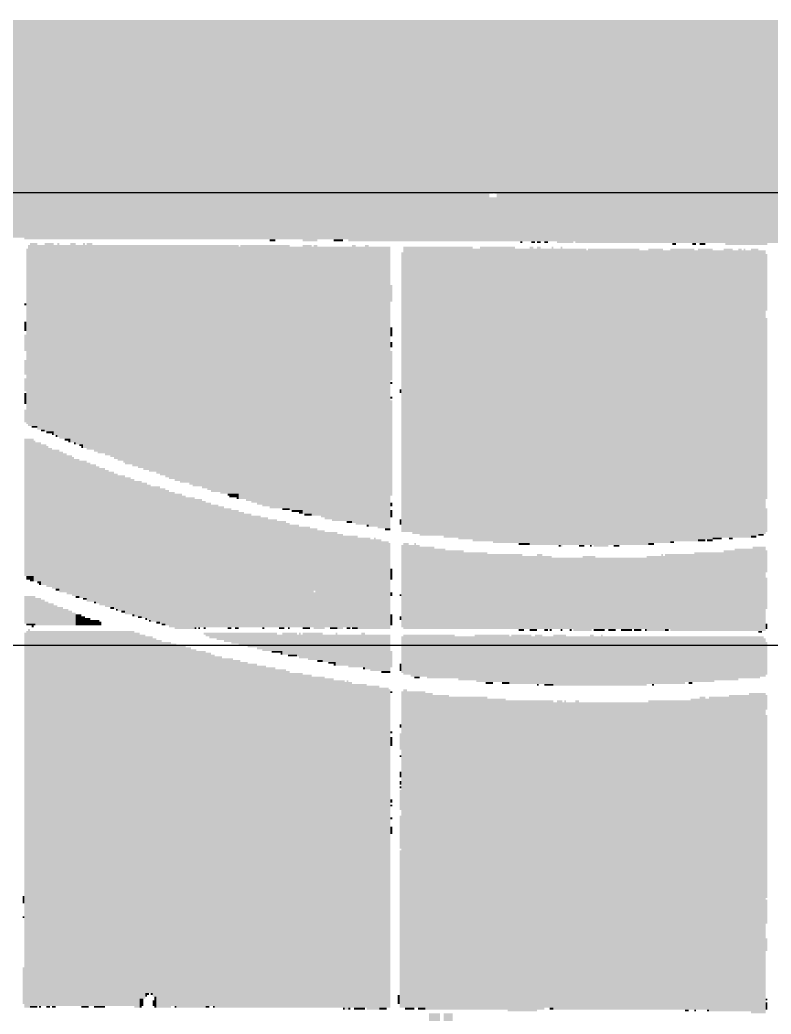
# Model space of a CAD drawing. Extents: x 0 to 19.7, y 0 to 11.
# Drawn here: x 3.75 to 6.731, y 6.735 to 10.681 of the extents above; entities that cross this region are included whole.
import ezdxf

# ---------------------------------------------------------------- set-up
doc = ezdxf.new("R2010")
doc.units = 0
doc.layers.get('0').update_dxf_attribs({"linetype": 'CONTINUOUS'})
doc.layers.add('1', color=1, linetype='CONTINUOUS')

# ---------------------------------------------------------------- blocks, each defined once
blk = doc.blocks.new('*U0')
at = {"color": 7}
for points in [[(0, 1471), (2713, 1471), (0, 1452), (2713, 1452)], [(313, 1452), (2713, 1452), (313, 1450), (2713, 1450)], [(314, 1450), (2713, 1450), (314, 1438), (2713, 1438)], [(315, 1438), (2713, 1438), (315, 1428), (2713, 1428)], [(315, 1428), (1337, 1428), (315, 1426), (1337, 1426)], [(315, 1426), (1336, 1426), (315, 1380), (1336, 1380)], [(317, 1380), (1336, 1380), (317, 1379), (1336, 1379)], [(318, 1379), (1336, 1379), (318, 1378), (1336, 1378)], [(320, 1378), (1336, 1378), (320, 1377), (1336, 1377)], [(321, 1377), (775, 1377), (321, 1376), (775, 1376)], [(321, 1376), (773, 1376), (321, 1375), (773, 1375)], [(776, 1377), (1336, 1377), (776, 1376), (1336, 1376)], [(777, 1376), (1336, 1376), (777, 1374), (1336, 1374)], [(323, 1375), (773, 1375), (323, 1374), (773, 1374)], [(324, 1374), (1334, 1374), (324, 1373), (1334, 1373)], [(326, 1373), (1333, 1373), (326, 1372), (1333, 1372)], [(326, 1372), (1332, 1372), (326, 1371), (1332, 1371)], [(328, 1371), (1330, 1371), (328, 1370), (1330, 1370)], [(329, 1370), (1330, 1370), (329, 1369), (1330, 1369)], [(330, 1369), (1329, 1369), (330, 1368), (1329, 1368)], [(332, 1368), (1327, 1368), (332, 1367), (1327, 1367)], [(333, 1367), (1326, 1367), (333, 1366), (1326, 1366)], [(335, 1366), (1325, 1366), (335, 1365), (1325, 1365)], [(336, 1365), (1323, 1365), (336, 1363), (1323, 1363)], [(338, 1363), (1321, 1363), (338, 1362), (1321, 1362)], [(339, 1362), (1262, 1362), (339, 1361), (1262, 1361)], [(340, 1361), (1262, 1361), (340, 1360), (1262, 1360)], [(342, 1360), (1261, 1360), (342, 1359), (1261, 1359)], [(343, 1359), (1261, 1359), (343, 1358), (1261, 1358)], [(344, 1358), (1262, 1358), (344, 1357), (1262, 1357)], [(345, 1357), (1264, 1357), (345, 1356), (1264, 1356)], [(346, 1356), (1264, 1356), (346, 1355), (1264, 1355)], [(347, 1355), (1264, 1355), (347, 1354), (1264, 1354)], [(348, 1354), (1264, 1354), (348, 1353), (1264, 1353)], [(490, 1353), (1264, 1353), (490, 1352), (1264, 1352)], [(519, 1352), (1264, 1352), (519, 1351), (1264, 1351)], [(521, 1348), (522, 1348), (521, 1249), (522, 1249)], [(522, 1349), (526, 1349), (522, 1249), (526, 1249)], [(526, 1348), (530, 1348), (526, 1247), (530, 1247)], [(530, 1349), (535, 1349), (530, 1246), (535, 1246)], [(535, 1348), (537, 1348), (535, 1244), (537, 1244)], [(537, 1349), (538, 1349), (537, 1243), (538, 1243)], [(538, 1348), (544, 1348), (538, 1242), (544, 1242)], [(544, 1349), (547, 1349), (544, 1240), (547, 1240)], [(547, 1348), (551, 1348), (547, 1239), (551, 1239)], [(551, 1349), (552, 1349), (551, 1237), (552, 1237)], [(552, 1348), (553, 1348), (552, 1237), (553, 1237)], [(553, 1349), (556, 1349), (553, 1236), (556, 1236)], [(556, 1348), (636, 1348), (556, 1236), (636, 1236)], [(637, 1348), (664, 1348), (637, 1209), (664, 1209)], [(653, 1351), (656, 1351), (653, 1350), (656, 1350)], [(671, 1351), (679, 1351), (671, 1350), (679, 1350)], [(671, 1348), (676, 1348), (671, 1201), (676, 1201)], [(677, 1348), (679, 1348), (677, 1200), (679, 1200)], [(688, 1351), (693, 1351), (688, 1350), (693, 1350)], [(696, 1351), (1264, 1351), (696, 1350), (1264, 1350)], [(698, 1348), (700, 1348), (698, 1196), (700, 1196)], [(705, 1348), (707, 1348), (705, 1195), (707, 1195)], [(790, 1350), (791, 1350), (790, 1349), (791, 1349)], [(796, 1350), (798, 1350), (796, 1349), (798, 1349)], [(799, 1350), (801, 1350), (799, 1349), (801, 1349)], [(803, 1350), (805, 1350), (803, 1349), (805, 1349)], [(810, 1350), (819, 1350), (810, 1349), (819, 1349)], [(820, 1350), (1264, 1350), (820, 1349), (1264, 1349)], [(873, 1349), (875, 1349), (873, 1348), (875, 1348)], [(884, 1349), (886, 1349), (884, 1348), (886, 1348)], [(888, 1349), (891, 1349), (888, 1348), (891, 1348)], [(902, 1349), (925, 1349), (902, 1348), (925, 1348)], [(520, 1346), (521, 1346), (520, 1250), (521, 1250)], [(636, 1347), (637, 1347), (636, 1209), (637, 1209)], [(664, 1347), (671, 1347), (664, 1203), (671, 1203)], [(676, 1347), (677, 1347), (676, 1200), (677, 1200)], [(679, 1347), (698, 1347), (679, 1200), (698, 1200)], [(700, 1347), (705, 1347), (700, 1195), (705, 1195)], [(707, 1347), (719, 1347), (707, 1194), (719, 1194)], [(725, 1344), (726, 1344), (725, 1191), (726, 1191)], [(726, 1347), (764, 1347), (726, 1191), (764, 1191)], [(764, 1346), (768, 1346), (764, 1186), (768, 1186)], [(768, 1347), (787, 1347), (768, 1186), (787, 1186)], [(787, 1346), (795, 1346), (787, 1185), (795, 1185)], [(795, 1347), (797, 1347), (795, 1184), (797, 1184)], [(797, 1346), (799, 1346), (797, 1184), (799, 1184)], [(799, 1347), (801, 1347), (799, 1184), (801, 1184)], [(801, 1346), (807, 1346), (801, 1184), (807, 1184)], [(807, 1347), (808, 1347), (807, 1184), (808, 1184)], [(808, 1346), (812, 1346), (808, 1184), (812, 1184)], [(812, 1347), (813, 1347), (812, 1183), (813, 1183)], [(813, 1346), (826, 1346), (813, 1184), (826, 1184)], [(826, 1345), (827, 1345), (826, 1184), (827, 1184)], [(827, 1346), (855, 1346), (827, 1184), (855, 1184)], [(855, 1345), (860, 1345), (855, 1184), (860, 1184)], [(860, 1346), (868, 1346), (860, 1185), (868, 1185)], [(868, 1345), (872, 1345), (868, 1185), (872, 1185)], [(872, 1346), (885, 1346), (872, 1186), (885, 1186)], [(885, 1345), (887, 1345), (885, 1186), (887, 1186)], [(887, 1346), (895, 1346), (887, 1187), (895, 1187)], [(895, 1345), (901, 1345), (895, 1188), (901, 1188)], [(901, 1346), (906, 1346), (901, 1188), (906, 1188)], [(906, 1345), (909, 1345), (906, 1188), (909, 1188)], [(909, 1346), (911, 1346), (909, 1188), (911, 1188)], [(911, 1345), (912, 1345), (911, 1188), (912, 1188)], [(912, 1346), (913, 1346), (912, 1188), (913, 1188)], [(913, 1345), (916, 1345), (913, 1188), (916, 1188)], [(916, 1346), (920, 1346), (916, 1189), (920, 1189)], [(920, 1345), (924, 1345), (920, 1190), (924, 1190)], [(924, 1343), (925, 1343), (924, 1312), (925, 1312)], [(719, 1326), (720, 1326), (719, 1317), (720, 1317)], [(519, 1316), (520, 1316), (519, 1315), (520, 1315)], [(519, 1306), (520, 1306), (519, 1301), (520, 1301)], [(924, 1308), (925, 1308), (924, 1209), (925, 1209)], [(519, 1299), (520, 1299), (519, 1290), (520, 1290)], [(719, 1303), (720, 1303), (719, 1298), (720, 1298)], [(719, 1295), (720, 1295), (719, 1292), (720, 1292)], [(719, 1290), (720, 1290), (719, 1274), (720, 1274)], [(519, 1285), (520, 1285), (519, 1277), (520, 1277)], [(519, 1275), (520, 1275), (519, 1268), (520, 1268)], [(719, 1273), (720, 1273), (719, 1272), (720, 1272)], [(519, 1267), (520, 1267), (519, 1261), (520, 1261)], [(724, 1269), (725, 1269), (724, 1267), (725, 1267)], [(719, 1265), (720, 1265), (719, 1264), (720, 1264)], [(719, 1263), (720, 1263), (719, 1211), (720, 1211)], [(519, 1258), (520, 1258), (519, 1251), (520, 1251)], [(523, 1249), (526, 1249), (523, 1248), (526, 1248)], [(528, 1247), (530, 1247), (528, 1246), (530, 1246)], [(531, 1246), (535, 1246), (531, 1245), (535, 1245)], [(534, 1245), (535, 1245), (534, 1244), (535, 1244)], [(519, 1242), (524, 1242), (519, 1167), (524, 1167)], [(524, 1241), (525, 1241), (524, 1164), (525, 1164)], [(525, 1240), (528, 1240), (525, 1164), (528, 1164)], [(536, 1244), (537, 1244), (536, 1243), (537, 1243)], [(541, 1242), (544, 1242), (541, 1241), (544, 1241)], [(543, 1241), (544, 1241), (543, 1240), (544, 1240)], [(546, 1240), (547, 1240), (546, 1239), (547, 1239)], [(528, 1239), (531, 1239), (528, 1162), (531, 1162)], [(531, 1238), (532, 1238), (531, 1161), (532, 1161)], [(532, 1237), (534, 1237), (532, 1161), (534, 1161)], [(534, 1236), (538, 1236), (534, 1160), (538, 1160)], [(538, 1235), (540, 1235), (538, 1158), (540, 1158)], [(540, 1234), (542, 1234), (540, 1158), (542, 1158)], [(549, 1239), (551, 1239), (549, 1238), (551, 1238)], [(550, 1238), (551, 1238), (550, 1237), (551, 1237)], [(557, 1236), (636, 1236), (557, 1235), (636, 1235)], [(559, 1235), (636, 1235), (559, 1234), (636, 1234)], [(563, 1234), (636, 1234), (563, 1233), (636, 1233)], [(542, 1233), (545, 1233), (542, 1157), (545, 1157)], [(545, 1232), (546, 1232), (545, 1156), (546, 1156)], [(546, 1231), (549, 1231), (546, 1156), (549, 1156)], [(549, 1230), (553, 1230), (549, 1155), (553, 1155)], [(553, 1229), (555, 1229), (553, 1153), (555, 1153)], [(566, 1233), (636, 1233), (566, 1232), (636, 1232)], [(568, 1232), (636, 1232), (568, 1231), (636, 1231)], [(570, 1231), (636, 1231), (570, 1230), (636, 1230)], [(573, 1230), (636, 1230), (573, 1229), (636, 1229)], [(574, 1229), (636, 1229), (574, 1228), (636, 1228)], [(555, 1228), (558, 1228), (555, 1153), (558, 1153)], [(558, 1227), (560, 1227), (558, 1152), (560, 1152)], [(560, 1226), (563, 1226), (560, 1151), (563, 1151)], [(563, 1225), (565, 1225), (563, 1150), (565, 1150)], [(565, 1224), (568, 1224), (565, 1150), (568, 1150)], [(568, 1223), (570, 1223), (568, 1149), (570, 1149)], [(578, 1228), (636, 1228), (578, 1227), (636, 1227)], [(581, 1227), (636, 1227), (581, 1226), (636, 1226)], [(584, 1226), (636, 1226), (584, 1225), (636, 1225)], [(587, 1225), (636, 1225), (587, 1224), (636, 1224)], [(591, 1224), (636, 1224), (591, 1223), (636, 1223)], [(593, 1223), (636, 1223), (593, 1222), (636, 1222)], [(570, 1222), (574, 1222), (570, 1148), (574, 1148)], [(574, 1221), (577, 1221), (574, 1146), (577, 1146)], [(577, 1220), (579, 1220), (577, 1146), (579, 1146)], [(579, 1219), (583, 1219), (579, 1145), (583, 1145)], [(583, 1218), (586, 1218), (583, 1144), (586, 1144)], [(596, 1222), (636, 1222), (596, 1221), (636, 1221)], [(598, 1221), (636, 1221), (598, 1220), (636, 1220)], [(601, 1220), (636, 1220), (601, 1219), (636, 1219)], [(604, 1219), (636, 1219), (604, 1218), (636, 1218)], [(609, 1218), (636, 1218), (609, 1217), (636, 1217)], [(586, 1217), (588, 1217), (586, 1143), (588, 1143)], [(588, 1216), (593, 1216), (588, 1142), (593, 1142)], [(593, 1215), (596, 1215), (593, 1141), (596, 1141)], [(596, 1214), (598, 1214), (596, 1140), (598, 1140)], [(598, 1213), (601, 1213), (598, 1139), (601, 1139)], [(611, 1217), (636, 1217), (611, 1216), (636, 1216)], [(616, 1216), (636, 1216), (616, 1215), (636, 1215)], [(619, 1215), (636, 1215), (619, 1214), (636, 1214)], [(621, 1214), (636, 1214), (621, 1213), (636, 1213)], [(626, 1213), (636, 1213), (626, 1212), (636, 1212)], [(601, 1212), (605, 1212), (601, 1138), (605, 1138)], [(605, 1211), (607, 1211), (605, 1138), (607, 1138)], [(607, 1210), (612, 1210), (607, 1138), (612, 1138)], [(612, 1209), (616, 1209), (612, 1139), (616, 1139)], [(616, 1208), (618, 1208), (616, 1139), (618, 1139)], [(618, 1207), (621, 1207), (618, 1139), (621, 1139)], [(630, 1212), (636, 1212), (630, 1211), (636, 1211)], [(631, 1211), (636, 1211), (631, 1210), (636, 1210)], [(635, 1210), (636, 1210), (635, 1209), (636, 1209)], [(640, 1209), (664, 1209), (640, 1208), (664, 1208)], [(643, 1208), (664, 1208), (643, 1207), (664, 1207)], [(646, 1207), (664, 1207), (646, 1206), (664, 1206)], [(719, 1207), (720, 1207), (719, 1205), (720, 1205)], [(621, 1206), (625, 1206), (621, 1139), (625, 1139)], [(625, 1205), (628, 1205), (625, 1139), (628, 1139)], [(628, 1204), (632, 1204), (628, 1139), (632, 1139)], [(632, 1203), (636, 1203), (632, 1139), (636, 1139)], [(636, 1202), (639, 1202), (636, 1139), (639, 1139)], [(649, 1206), (664, 1206), (649, 1205), (664, 1205)], [(653, 1205), (664, 1205), (653, 1204), (664, 1204)], [(660, 1204), (664, 1204), (660, 1203), (664, 1203)], [(665, 1203), (671, 1203), (665, 1202), (671, 1202)], [(669, 1202), (671, 1202), (669, 1201), (671, 1201)], [(719, 1203), (720, 1203), (719, 1199), (720, 1199)], [(924, 1204), (925, 1204), (924, 1191), (925, 1191)], [(639, 1201), (643, 1201), (639, 1139), (643, 1139)], [(643, 1200), (648, 1200), (643, 1139), (648, 1139)], [(648, 1199), (652, 1199), (648, 1139), (652, 1139)], [(652, 1198), (657, 1198), (652, 1139), (657, 1139)], [(657, 1197), (662, 1197), (657, 1139), (662, 1139)], [(662, 1196), (664, 1196), (662, 1139), (664, 1139)], [(672, 1201), (676, 1201), (672, 1200), (676, 1200)], [(681, 1200), (698, 1200), (681, 1199), (698, 1199)], [(683, 1199), (698, 1199), (683, 1198), (698, 1198)], [(687, 1198), (698, 1198), (687, 1197), (698, 1197)], [(695, 1197), (698, 1197), (695, 1196), (698, 1196)], [(724, 1198), (725, 1198), (724, 1195), (725, 1195)], [(664, 1195), (669, 1195), (664, 1139), (669, 1139)], [(669, 1194), (675, 1194), (669, 1139), (675, 1139)], [(675, 1193), (679, 1193), (675, 1159), (679, 1159)], [(679, 1192), (683, 1192), (679, 1138), (683, 1138)], [(683, 1191), (690, 1191), (683, 1139), (690, 1139)], [(706, 1195), (707, 1195), (706, 1194), (707, 1194)], [(712, 1194), (719, 1194), (712, 1193), (719, 1193)], [(716, 1193), (719, 1193), (716, 1192), (719, 1192)], [(731, 1191), (764, 1191), (731, 1190), (764, 1190)], [(690, 1190), (693, 1190), (690, 1138), (693, 1138)], [(693, 1189), (701, 1189), (693, 1139), (701, 1139)], [(701, 1188), (708, 1188), (701, 1138), (708, 1138)], [(708, 1187), (710, 1187), (708, 1138), (710, 1138)], [(710, 1188), (711, 1188), (710, 1138), (711, 1138)], [(711, 1187), (714, 1187), (711, 1138), (714, 1138)], [(714, 1186), (718, 1186), (714, 1138), (718, 1138)], [(718, 1185), (719, 1185), (718, 1138), (719, 1138)], [(726, 1185), (729, 1185), (726, 1138), (729, 1138)], [(732, 1185), (733, 1185), (732, 1138), (733, 1138)], [(735, 1190), (764, 1190), (735, 1189), (764, 1189)], [(748, 1189), (764, 1189), (748, 1188), (764, 1188)], [(756, 1188), (764, 1188), (756, 1187), (764, 1187)], [(775, 1186), (787, 1186), (775, 1185), (787, 1185)], [(789, 1185), (795, 1185), (789, 1184), (795, 1184)], [(860, 1185), (863, 1185), (860, 1184), (863, 1184)], [(872, 1186), (874, 1186), (872, 1185), (874, 1185)], [(887, 1187), (891, 1187), (887, 1186), (891, 1186)], [(892, 1187), (895, 1187), (892, 1186), (895, 1186)], [(895, 1188), (900, 1188), (895, 1187), (900, 1187)], [(904, 1188), (906, 1188), (904, 1187), (906, 1187)], [(916, 1189), (919, 1189), (916, 1188), (919, 1188)], [(920, 1190), (923, 1190), (920, 1189), (923, 1189)], [(725, 1184), (726, 1184), (725, 1139), (726, 1139)], [(729, 1184), (732, 1184), (729, 1138), (732, 1138)], [(733, 1184), (735, 1184), (733, 1138), (735, 1138)], [(735, 1183), (743, 1183), (735, 1138), (743, 1138)], [(743, 1182), (749, 1182), (743, 1138), (749, 1138)], [(749, 1181), (759, 1181), (749, 1138), (759, 1138)], [(759, 1180), (772, 1180), (759, 1138), (772, 1138)], [(811, 1184), (812, 1184), (811, 1183), (812, 1183)], [(822, 1184), (825, 1184), (822, 1183), (825, 1183)], [(828, 1184), (829, 1184), (828, 1183), (829, 1183)], [(830, 1184), (838, 1184), (830, 1183), (838, 1183)], [(841, 1184), (844, 1184), (841, 1183), (844, 1183)], [(885, 1180), (901, 1180), (885, 1137), (901, 1137)], [(901, 1181), (907, 1181), (901, 1137), (907, 1137)], [(907, 1182), (917, 1182), (907, 1137), (917, 1137)], [(917, 1183), (924, 1183), (917, 1137), (924, 1137)], [(924, 1181), (925, 1181), (924, 1169), (925, 1169)], [(772, 1179), (791, 1179), (772, 1138), (791, 1138)], [(791, 1178), (799, 1178), (791, 1138), (799, 1138)], [(799, 1179), (802, 1179), (799, 1138), (802, 1138)], [(802, 1178), (807, 1178), (802, 1138), (807, 1138)], [(807, 1177), (824, 1177), (807, 1138), (824, 1138)], [(824, 1178), (831, 1178), (824, 1138), (831, 1138)], [(831, 1177), (859, 1177), (831, 1138), (859, 1138)], [(859, 1178), (867, 1178), (859, 1137), (867, 1137)], [(867, 1179), (868, 1179), (867, 1137), (868, 1137)], [(868, 1178), (869, 1178), (868, 1137), (869, 1137)], [(869, 1179), (885, 1179), (869, 1138), (885, 1138)], [(719, 1171), (720, 1171), (719, 1165), (720, 1165)], [(520, 1167), (524, 1167), (520, 1165), (524, 1165)], [(522, 1165), (524, 1165), (522, 1164), (524, 1164)], [(526, 1164), (528, 1164), (526, 1163), (528, 1163)], [(924, 1166), (925, 1166), (924, 1149), (925, 1149)], [(527, 1163), (528, 1163), (527, 1162), (528, 1162)], [(536, 1160), (538, 1160), (536, 1159), (538, 1159)], [(675, 1159), (677, 1159), (675, 1139), (677, 1139)], [(677, 1158), (678, 1158), (677, 1138), (678, 1138)], [(678, 1159), (679, 1159), (678, 1138), (679, 1138)], [(719, 1158), (720, 1158), (719, 1156), (720, 1156)], [(519, 1156), (525, 1156), (519, 1141), (525, 1141)], [(525, 1155), (528, 1155), (525, 1140), (528, 1140)], [(528, 1154), (530, 1154), (528, 1140), (530, 1140)], [(530, 1153), (532, 1153), (530, 1140), (532, 1140)], [(547, 1156), (549, 1156), (547, 1155), (549, 1155)], [(551, 1155), (553, 1155), (551, 1154), (553, 1154)], [(557, 1153), (558, 1153), (557, 1152), (558, 1152)], [(724, 1157), (725, 1157), (724, 1156), (725, 1156)], [(532, 1152), (535, 1152), (532, 1140), (535, 1140)], [(535, 1151), (537, 1151), (535, 1140), (537, 1140)], [(537, 1150), (540, 1150), (537, 1140), (540, 1140)], [(540, 1149), (543, 1149), (540, 1140), (543, 1140)], [(543, 1148), (545, 1148), (543, 1140), (545, 1140)], [(545, 1147), (547, 1147), (545, 1140), (547, 1140)], [(566, 1150), (568, 1150), (566, 1149), (568, 1149)], [(569, 1149), (570, 1149), (569, 1148), (570, 1148)], [(572, 1148), (574, 1148), (572, 1147), (574, 1147)], [(547, 1146), (550, 1146), (547, 1140), (550, 1140)], [(550, 1145), (552, 1145), (550, 1140), (552, 1140)], [(552, 1144), (555, 1144), (552, 1140), (555, 1140)], [(555, 1143), (560, 1143), (555, 1140), (560, 1140)], [(560, 1142), (561, 1142), (560, 1140), (561, 1140)], [(578, 1146), (579, 1146), (578, 1145), (579, 1145)], [(581, 1145), (583, 1145), (581, 1144), (583, 1144)], [(585, 1144), (586, 1144), (585, 1143), (586, 1143)], [(587, 1143), (588, 1143), (587, 1142), (588, 1142)], [(591, 1142), (593, 1142), (591, 1141), (593, 1141)], [(719, 1146), (720, 1146), (719, 1140), (720, 1140)], [(724, 1145), (725, 1145), (724, 1143), (725, 1143)], [(519, 1136), (520, 1136), (519, 931), (520, 931)], [(520, 1141), (525, 1141), (520, 1140), (525, 1140)], [(520, 1137), (521, 1137), (520, 931), (521, 931)], [(521, 1138), (522, 1138), (521, 931), (522, 931)], [(522, 1137), (579, 1137), (522, 932), (579, 932)], [(523, 1140), (524, 1140), (523, 1139), (524, 1139)], [(579, 1136), (582, 1136), (579, 931), (582, 931)], [(594, 1141), (596, 1141), (594, 1140), (596, 1140)], [(612, 1139), (613, 1139), (612, 1138), (613, 1138)], [(614, 1139), (615, 1139), (614, 1138), (615, 1138)], [(617, 1139), (618, 1139), (617, 1138), (618, 1138)], [(617, 1136), (657, 1136), (617, 1135), (657, 1135)], [(630, 1139), (632, 1139), (630, 1138), (632, 1138)], [(634, 1139), (636, 1139), (634, 1138), (636, 1138)], [(649, 1139), (650, 1139), (649, 1138), (650, 1138)], [(658, 1139), (661, 1139), (658, 1138), (661, 1138)], [(660, 1136), (668, 1136), (660, 1124), (668, 1124)], [(663, 1139), (664, 1139), (663, 1138), (664, 1138)], [(669, 1136), (670, 1136), (669, 1122), (670, 1122)], [(671, 1139), (675, 1139), (671, 1138), (675, 1138)], [(671, 1136), (682, 1136), (671, 1122), (682, 1122)], [(686, 1139), (690, 1139), (686, 1138), (690, 1138)], [(689, 1136), (690, 1136), (689, 1118), (690, 1118)], [(695, 1139), (697, 1139), (695, 1138), (697, 1138)], [(698, 1139), (701, 1139), (698, 1138), (701, 1138)], [(703, 1136), (705, 1136), (703, 1117), (705, 1117)], [(789, 1138), (792, 1138), (789, 1137), (792, 1137)], [(795, 1138), (799, 1138), (795, 1137), (799, 1137)], [(803, 1138), (805, 1138), (803, 1137), (805, 1137)], [(806, 1138), (807, 1138), (806, 1137), (807, 1137)], [(812, 1138), (813, 1138), (812, 1137), (813, 1137)], [(817, 1138), (818, 1138), (817, 1137), (818, 1137)], [(819, 1138), (829, 1138), (819, 1137), (829, 1137)], [(830, 1138), (836, 1138), (830, 1137), (836, 1137)], [(838, 1138), (842, 1138), (838, 1137), (842, 1137)], [(845, 1138), (851, 1138), (845, 1137), (851, 1137)], [(852, 1138), (856, 1138), (852, 1137), (856, 1137)], [(858, 1138), (859, 1138), (858, 1137), (859, 1137)], [(869, 1138), (871, 1138), (869, 1137), (871, 1137)], [(872, 1138), (885, 1138), (872, 1137), (885, 1137)], [(920, 1137), (922, 1137), (920, 1136), (922, 1136)], [(924, 1141), (925, 1141), (924, 1138), (925, 1138)], [(582, 1135), (585, 1135), (582, 936), (585, 936)], [(585, 1134), (589, 1134), (585, 939), (589, 939)], [(589, 1133), (591, 1133), (589, 937), (591, 937)], [(591, 1132), (594, 1132), (591, 931), (594, 931)], [(594, 1131), (599, 1131), (594, 931), (599, 931)], [(618, 1135), (660, 1135), (618, 1134), (660, 1134)], [(620, 1134), (660, 1134), (620, 1133), (660, 1133)], [(624, 1133), (660, 1133), (624, 1132), (660, 1132)], [(628, 1132), (660, 1132), (628, 1131), (660, 1131)], [(632, 1131), (660, 1131), (632, 1130), (660, 1130)], [(668, 1135), (669, 1135), (668, 1123), (669, 1123)], [(670, 1135), (671, 1135), (670, 1122), (671, 1122)], [(682, 1135), (689, 1135), (682, 1120), (689, 1120)], [(690, 1135), (703, 1135), (690, 1118), (703, 1118)], [(705, 1135), (719, 1135), (705, 1116), (719, 1116)], [(725, 1134), (726, 1134), (725, 1114), (726, 1114)], [(726, 1135), (754, 1135), (726, 1113), (754, 1113)], [(754, 1134), (765, 1134), (754, 1111), (765, 1111)], [(765, 1135), (784, 1135), (765, 1110), (784, 1110)], [(784, 1134), (785, 1134), (784, 1108), (785, 1108)], [(785, 1135), (796, 1135), (785, 1108), (796, 1108)], [(796, 1134), (798, 1134), (796, 1108), (798, 1108)], [(798, 1135), (802, 1135), (798, 1108), (802, 1108)], [(802, 1134), (808, 1134), (802, 1108), (808, 1108)], [(808, 1135), (815, 1135), (808, 1107), (815, 1107)], [(815, 1134), (828, 1134), (815, 1107), (828, 1107)], [(828, 1135), (830, 1135), (828, 1107), (830, 1107)], [(830, 1134), (834, 1134), (830, 1107), (834, 1107)], [(834, 1135), (835, 1135), (834, 1107), (835, 1107)], [(835, 1134), (923, 1134), (835, 1112), (923, 1112)], [(923, 1133), (924, 1133), (923, 1112), (924, 1112)], [(924, 1131), (925, 1131), (924, 1113), (925, 1113)], [(599, 1130), (602, 1130), (599, 932), (602, 932)], [(602, 1129), (607, 1129), (602, 931), (607, 931)], [(607, 1128), (610, 1128), (607, 931), (610, 931)], [(610, 1127), (613, 1127), (610, 931), (613, 931)], [(613, 1126), (618, 1126), (613, 931), (618, 931)], [(636, 1130), (660, 1130), (636, 1129), (660, 1129)], [(641, 1129), (660, 1129), (641, 1128), (660, 1128)], [(646, 1128), (660, 1128), (646, 1127), (660, 1127)], [(649, 1127), (660, 1127), (649, 1126), (660, 1126)], [(654, 1126), (660, 1126), (654, 1125), (660, 1125)], [(719, 1126), (720, 1126), (719, 1117), (720, 1117)], [(618, 1125), (621, 1125), (618, 932), (621, 932)], [(621, 1124), (623, 1124), (621, 932), (623, 932)], [(623, 1123), (627, 1123), (623, 931), (627, 931)], [(627, 1122), (633, 1122), (627, 931), (633, 931)], [(633, 1121), (637, 1121), (633, 931), (637, 931)], [(637, 1120), (641, 1120), (637, 931), (641, 931)], [(659, 1125), (660, 1125), (659, 1124), (660, 1124)], [(663, 1124), (668, 1124), (663, 1123), (668, 1123)], [(674, 1122), (682, 1122), (674, 1121), (682, 1121)], [(679, 1121), (682, 1121), (679, 1120), (682, 1120)], [(685, 1120), (689, 1120), (685, 1119), (689, 1119)], [(641, 1119), (646, 1119), (641, 931), (646, 931)], [(646, 1118), (651, 1118), (646, 931), (651, 931)], [(651, 1117), (656, 1117), (651, 931), (656, 931)], [(656, 1116), (662, 1116), (656, 931), (662, 931)], [(662, 1115), (664, 1115), (662, 931), (664, 931)], [(688, 1119), (689, 1119), (688, 1118), (689, 1118)], [(696, 1118), (703, 1118), (696, 1117), (703, 1117)], [(704, 1117), (705, 1117), (704, 1116), (705, 1116)], [(708, 1116), (719, 1116), (708, 1115), (719, 1115)], [(714, 1115), (719, 1115), (714, 1114), (719, 1114)], [(724, 1119), (725, 1119), (724, 1115), (725, 1115)], [(664, 1114), (671, 1114), (664, 931), (671, 931)], [(671, 1113), (676, 1113), (671, 931), (676, 931)], [(676, 1112), (683, 1112), (676, 931), (683, 931)], [(683, 1111), (688, 1111), (683, 931), (688, 931)], [(688, 1110), (694, 1110), (688, 931), (694, 931)], [(694, 1109), (695, 1109), (694, 930), (695, 930)], [(695, 1110), (696, 1110), (695, 930), (696, 930)], [(696, 1109), (698, 1109), (696, 931), (698, 931)], [(730, 1113), (754, 1113), (730, 1112), (754, 1112)], [(732, 1112), (735, 1112), (732, 1111), (735, 1111)], [(739, 1112), (754, 1112), (739, 1111), (754, 1111)], [(756, 1111), (765, 1111), (756, 1110), (765, 1110)], [(766, 1110), (784, 1110), (766, 1109), (784, 1109)], [(771, 1109), (775, 1109), (771, 1108), (775, 1108)], [(780, 1109), (784, 1109), (780, 1108), (784, 1108)], [(835, 1112), (921, 1112), (835, 1111), (921, 1111)], [(835, 1111), (909, 1111), (835, 1110), (909, 1110)], [(835, 1110), (896, 1110), (835, 1109), (896, 1109)], [(835, 1109), (880, 1109), (835, 1108), (880, 1108)], [(882, 1109), (884, 1109), (882, 1108), (884, 1108)], [(698, 1108), (706, 1108), (698, 931), (706, 931)], [(706, 1107), (713, 1107), (706, 930), (713, 930)], [(713, 1106), (718, 1106), (713, 931), (718, 931)], [(718, 1105), (719, 1105), (718, 931), (719, 931)], [(719, 1104), (720, 1104), (719, 1103), (720, 1103)], [(725, 1104), (726, 1104), (725, 931), (726, 931)], [(726, 1105), (728, 1105), (726, 931), (728, 931)], [(728, 1104), (738, 1104), (728, 931), (738, 931)], [(799, 1108), (800, 1108), (799, 1107), (800, 1107)], [(803, 1108), (808, 1108), (803, 1107), (808, 1107)], [(835, 1108), (859, 1108), (835, 1107), (859, 1107)], [(862, 1108), (863, 1108), (862, 1107), (863, 1107)], [(738, 1103), (742, 1103), (738, 930), (742, 930)], [(742, 1102), (751, 1102), (742, 930), (751, 930)], [(751, 1101), (772, 1101), (751, 930), (772, 930)], [(772, 1100), (782, 1100), (772, 930), (782, 930)], [(782, 1099), (808, 1099), (782, 931), (808, 931)], [(808, 1098), (810, 1098), (808, 930), (810, 930)], [(810, 1099), (813, 1099), (810, 930), (813, 930)], [(813, 1098), (814, 1098), (813, 930), (814, 930)], [(814, 1099), (815, 1099), (814, 930), (815, 930)], [(815, 1098), (820, 1098), (815, 930), (820, 930)], [(820, 1099), (822, 1099), (820, 930), (822, 930)], [(822, 1098), (860, 1098), (822, 930), (860, 930)], [(860, 1099), (883, 1099), (860, 930), (883, 930)], [(883, 1100), (888, 1100), (883, 930), (888, 930)], [(888, 1101), (891, 1101), (888, 930), (891, 930)], [(891, 1100), (893, 1100), (891, 930), (893, 930)], [(893, 1101), (904, 1101), (893, 929), (904, 929)], [(904, 1102), (915, 1102), (904, 929), (915, 929)], [(915, 1103), (924, 1103), (915, 929), (924, 929)], [(924, 1102), (925, 1102), (924, 1094), (925, 1094)], [(924, 1091), (925, 1091), (924, 991), (925, 991)], [(719, 1082), (720, 1082), (719, 1081), (720, 1081)], [(724, 1086), (725, 1086), (724, 1084), (725, 1084)], [(719, 1079), (720, 1079), (719, 1074), (720, 1074)], [(724, 1081), (725, 1081), (724, 1072), (725, 1072)], [(724, 1069), (725, 1069), (724, 1068), (725, 1068)], [(724, 1060), (725, 1060), (724, 1057), (725, 1057)], [(724, 1055), (725, 1055), (724, 1053), (725, 1053)], [(724, 1052), (725, 1052), (724, 1051), (725, 1051)], [(724, 1050), (725, 1050), (724, 1039), (725, 1039)], [(719, 1045), (720, 1045), (719, 1043), (720, 1043)], [(719, 1042), (720, 1042), (719, 1041), (720, 1041)], [(719, 1035), (720, 1035), (719, 1034), (720, 1034)], [(724, 1036), (725, 1036), (724, 1018), (725, 1018)], [(719, 1030), (720, 1030), (719, 1026), (720, 1026)], [(724, 1017), (725, 1017), (724, 931), (725, 931)], [(518, 992), (519, 992), (518, 988), (519, 988)], [(924, 990), (925, 990), (924, 977), (925, 977)], [(518, 981), (519, 981), (518, 980), (519, 980)], [(924, 969), (925, 969), (924, 962), (925, 962)], [(518, 953), (519, 953), (518, 933), (519, 933)], [(582, 936), (584, 936), (582, 932), (584, 932)], [(585, 939), (587, 939), (585, 938), (587, 938)], [(585, 938), (586, 938), (585, 937), (586, 937)], [(588, 939), (589, 939), (588, 938), (589, 938)], [(589, 935), (590, 935), (589, 932), (590, 932)], [(590, 937), (591, 937), (590, 931), (591, 931)], [(723, 938), (724, 938), (723, 933), (724, 933)], [(924, 936), (925, 936), (924, 935), (925, 935)], [(522, 932), (526, 932), (522, 931), (526, 931)], [(527, 932), (528, 932), (527, 931), (528, 931)], [(531, 932), (533, 932), (531, 931), (533, 931)], [(534, 932), (536, 932), (534, 931), (536, 931)], [(550, 932), (554, 932), (550, 931), (554, 931)], [(557, 932), (563, 932), (557, 931), (563, 931)], [(582, 932), (583, 932), (582, 931), (583, 931)], [(601, 932), (602, 932), (601, 931), (602, 931)], [(618, 932), (620, 932), (618, 931), (620, 931)], [(622, 932), (623, 932), (622, 931), (623, 931)], [(693, 931), (694, 931), (693, 930), (694, 930)], [(696, 931), (697, 931), (696, 930), (697, 930)], [(699, 931), (705, 931), (699, 930), (705, 930)], [(713, 931), (717, 931), (713, 930), (717, 930)], [(727, 931), (732, 931), (727, 930), (732, 930)], [(734, 931), (738, 931), (734, 930), (738, 930)], [(782, 931), (803, 931), (782, 930), (803, 930)], [(783, 930), (799, 930), (783, 929), (799, 929)], [(806, 931), (808, 931), (806, 930), (808, 930)], [(880, 930), (882, 930), (880, 929), (882, 929)], [(885, 930), (886, 930), (885, 929), (886, 929)], [(892, 930), (893, 930), (892, 929), (893, 929)], [(924, 934), (925, 934), (924, 930), (925, 930)], [(740, 928), (746, 928), (740, 729), (746, 729)], [(748, 928), (753, 928), (748, 729), (753, 729)], [(916, 929), (924, 929), (916, 928), (924, 928)]]:
    blk.add_solid(points, dxfattribs=at)

msp = doc.modelspace()

# ---------------------------------------------------------------- linework, layer by layer
at = {"layer": '1'}
for p, q in [((1.183, 9.996), (19.2704, 9.996)), ((19.3877, 8.1981), (0.1858, 8.1981))]:
    msp.add_line(p, q, dxfattribs=at)

# ---------------------------------------------------------------- block references
at = {"xscale": 0.007261200278071202, "yscale": 0.007261200278071202, "zscale": 0.007261200278071202}
msp.add_blockref('*U0', (0, 0), dxfattribs=at)

doc.saveas('drawing.dxf')
